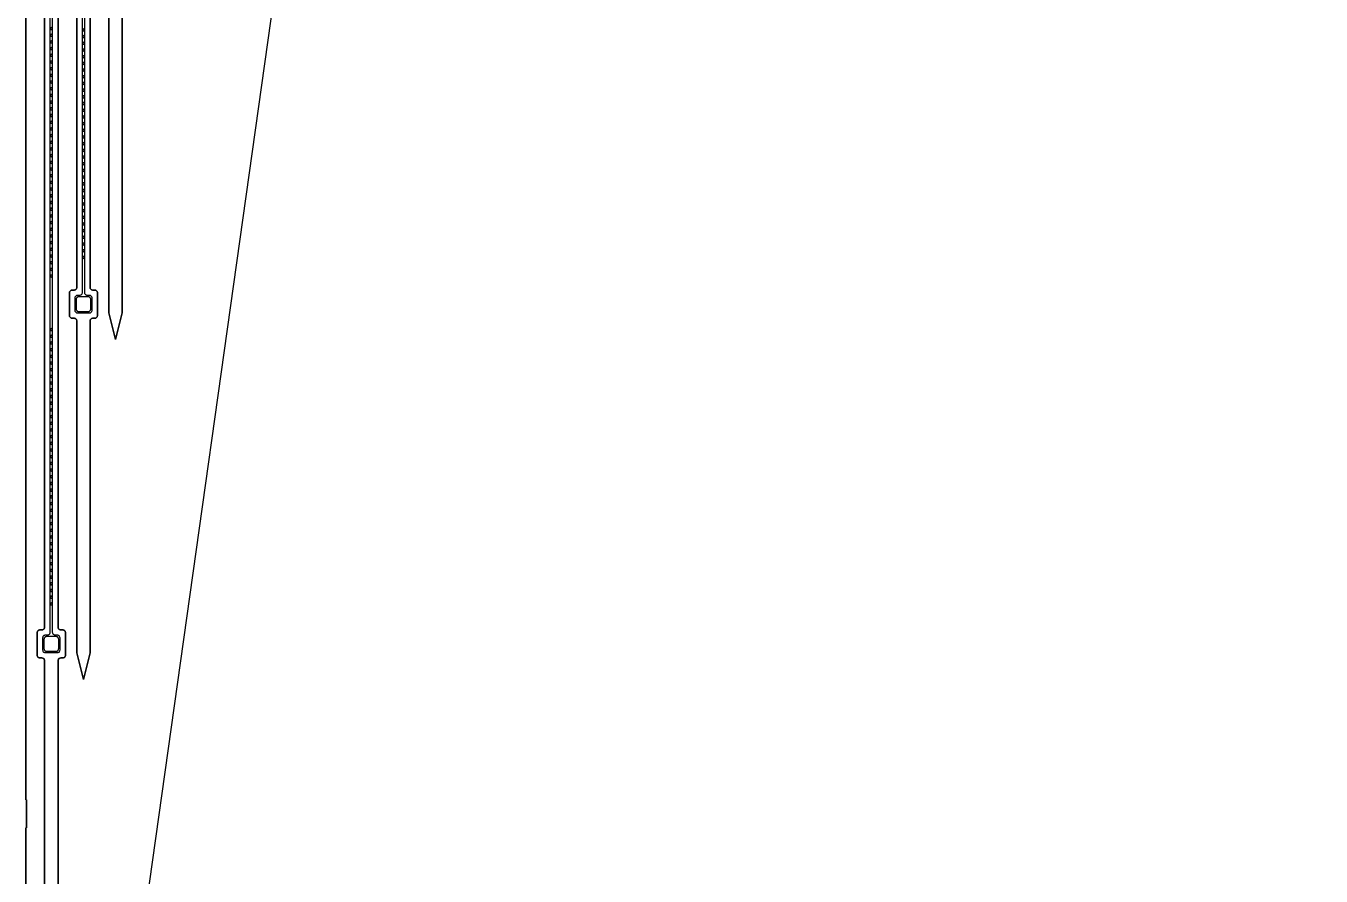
# Model space of a CAD drawing. Header units: metres. Extents: x -1550 to 1550, y -904 to 26100.
# Drawn here: x -2 to 966, y -174 to 462 of the extents above; entities that cross this region are included whole.
import ezdxf

# ---------------------------------------------------------------- set-up
doc = ezdxf.new("R2010")
doc.units = ezdxf.units.M
for name, color, linetype in [('Electrodes', 2, 'CONTINUOUS'), ('Metal', 4, 'CONTINUOUS'), ('pattern_ionp', 7, 'CONTINUOUS'), ('Polyimide', 3, 'CONTINUOUS'), ('Polyimide_Negative', 5, 'CONTINUOUS')]:
    doc.layers.add(name, color=color, linetype=linetype)

msp = doc.modelspace()

# ---------------------------------------------------------------- linework, layer by layer
at = {"layer": 'Electrodes'}
for points in [[(44.5, 248.47), (44.64, 248.47), (44.77, 248.49), (44.91, 248.51), (45.04, 248.54), (45.17, 248.58), (45.3, 248.63), (45.42, 248.69), (45.54, 248.76), (45.65, 248.83), (45.76, 248.92), (45.87, 249.01), (45.96, 249.1), (46.05, 249.21), (46.13, 249.31), (46.21, 249.43), (46.28, 249.55), (46.33, 249.67), (46.38, 249.8), (46.43, 249.93), (46.46, 250.06), (46.48, 250.2), (46.5, 250.33), (46.5, 250.47), (46.5, 257.47), (46.5, 257.6), (46.48, 257.74), (46.46, 257.88), (46.43, 258.01), (46.38, 258.14), (46.33, 258.27), (46.28, 258.39), (46.21, 258.51), (46.13, 258.62), (46.05, 258.73), (45.96, 258.83), (45.87, 258.93), (45.76, 259.02), (45.65, 259.1), (45.54, 259.18), (45.42, 259.24), (45.3, 259.3), (45.17, 259.35), (45.04, 259.39), (44.91, 259.43), (44.77, 259.45), (44.64, 259.46), (44.5, 259.47), (37.5, 259.47), (37.36, 259.46), (37.23, 259.45), (37.09, 259.43), (36.96, 259.39), (36.83, 259.35), (36.7, 259.3), (36.58, 259.24), (36.46, 259.18), (36.35, 259.1), (36.24, 259.02), (36.13, 258.93), (36.04, 258.83), (35.95, 258.73), (35.87, 258.62), (35.79, 258.51), (35.72, 258.39), (35.67, 258.27), (35.62, 258.14), (35.57, 258.01), (35.54, 257.88), (35.52, 257.74), (35.5, 257.6), (35.5, 257.47), (35.5, 250.47), (35.5, 250.33), (35.52, 250.2), (35.54, 250.06), (35.57, 249.93), (35.62, 249.8), (35.67, 249.67), (35.72, 249.55), (35.79, 249.43), (35.87, 249.31), (35.95, 249.21), (36.04, 249.1), (36.13, 249.01), (36.24, 248.92), (36.35, 248.83), (36.46, 248.76), (36.58, 248.69), (36.7, 248.63), (36.83, 248.58), (36.96, 248.54), (37.09, 248.51), (37.23, 248.49), (37.36, 248.47), (37.5, 248.47), (44.5, 248.47)], [(20.5, -5.5), (20.64, -5.5), (20.77, -5.48), (20.91, -5.46), (21.04, -5.43), (21.17, -5.38), (21.3, -5.33), (21.42, -5.28), (21.54, -5.21), (21.65, -5.13), (21.76, -5.05), (21.87, -4.96), (21.96, -4.87), (22.05, -4.76), (22.13, -4.65), (22.21, -4.54), (22.28, -4.42), (22.33, -4.3), (22.38, -4.17), (22.43, -4.04), (22.46, -3.91), (22.48, -3.77), (22.5, -3.64), (22.5, -3.5), (22.5, 3.5), (22.5, 3.64), (22.48, 3.77), (22.46, 3.91), (22.43, 4.04), (22.38, 4.17), (22.33, 4.3), (22.28, 4.42), (22.21, 4.54), (22.13, 4.65), (22.05, 4.76), (21.96, 4.87), (21.87, 4.96), (21.76, 5.05), (21.65, 5.13), (21.54, 5.21), (21.42, 5.28), (21.3, 5.33), (21.17, 5.38), (21.04, 5.43), (20.91, 5.46), (20.77, 5.48), (20.64, 5.5), (20.5, 5.5), (13.5, 5.5), (13.36, 5.5), (13.23, 5.48), (13.09, 5.46), (12.96, 5.43), (12.83, 5.38), (12.7, 5.33), (12.58, 5.28), (12.46, 5.21), (12.35, 5.13), (12.24, 5.05), (12.13, 4.96), (12.04, 4.87), (11.95, 4.76), (11.87, 4.65), (11.79, 4.54), (11.72, 4.42), (11.67, 4.3), (11.62, 4.17), (11.57, 4.04), (11.54, 3.91), (11.52, 3.77), (11.5, 3.64), (11.5, 3.5), (11.5, -3.5), (11.5, -3.64), (11.52, -3.77), (11.54, -3.91), (11.57, -4.04), (11.62, -4.17), (11.67, -4.3), (11.72, -4.42), (11.79, -4.54), (11.87, -4.65), (11.95, -4.76), (12.04, -4.87), (12.13, -4.96), (12.24, -5.05), (12.35, -5.13), (12.46, -5.21), (12.58, -5.28), (12.7, -5.33), (12.83, -5.38), (12.96, -5.43), (13.09, -5.46), (13.23, -5.48), (13.36, -5.5), (13.5, -5.5), (20.5, -5.5)]]:
    msp.add_lwpolyline(points, close=True, dxfattribs=at)
at = {"layer": 'Metal'}
for points in [[(16, 11993.5), (16, 8.5), (15.97, 8.15), (15.88, 7.82), (15.73, 7.5), (15.53, 7.21), (15.29, 6.97), (15, 6.77), (14.68, 6.62), (14.35, 6.53), (14, 6.5), (12.5, 6.5), (12.15, 6.47), (11.82, 6.38), (11.5, 6.23), (11.21, 6.03), (10.97, 5.79), (10.77, 5.5), (10.62, 5.18), (10.53, 4.85), (10.5, 4.5), (10.5, -4.5), (10.53, -4.85), (10.62, -5.18), (10.77, -5.5), (10.97, -5.79), (11.21, -6.03), (11.5, -6.23), (11.82, -6.38), (12.15, -6.47), (12.5, -6.5), (21.5, -6.5), (21.85, -6.47), (22.18, -6.38), (22.5, -6.23), (22.79, -6.03), (23.03, -5.79), (23.23, -5.5), (23.38, -5.18), (23.47, -4.85), (23.5, -4.5), (23.5, 4.5), (23.47, 4.85), (23.38, 5.18), (23.23, 5.5), (23.03, 5.79), (22.79, 6.03), (22.5, 6.23), (22.18, 6.38), (21.85, 6.47), (21.5, 6.5), (20, 6.5), (19.65, 6.53), (19.32, 6.62), (19, 6.77), (18.71, 6.97), (18.47, 7.21), (18.27, 7.5), (18.12, 7.82), (18.03, 8.15), (18, 8.5), (18, 11993.5)], [(40, 11993.5), (40, 262.47), (39.97, 262.12), (39.88, 261.78), (39.73, 261.47), (39.53, 261.18), (39.29, 260.94), (39, 260.74), (38.68, 260.59), (38.35, 260.5), (38, 260.47), (36.5, 260.47), (36.15, 260.44), (35.82, 260.35), (35.5, 260.2), (35.21, 260), (34.97, 259.75), (34.77, 259.47), (34.62, 259.15), (34.53, 258.82), (34.5, 258.47), (34.5, 249.47), (34.53, 249.12), (34.62, 248.78), (34.77, 248.47), (34.97, 248.18), (35.21, 247.94), (35.5, 247.74), (35.82, 247.59), (36.15, 247.5), (36.5, 247.47), (45.5, 247.47), (45.85, 247.5), (46.18, 247.59), (46.5, 247.74), (46.79, 247.94), (47.03, 248.18), (47.23, 248.47), (47.38, 248.78), (47.47, 249.12), (47.5, 249.47), (47.5, 258.47), (47.47, 258.82), (47.38, 259.15), (47.23, 259.47), (47.03, 259.75), (46.79, 260), (46.5, 260.2), (46.18, 260.35), (45.85, 260.44), (45.5, 260.47), (44, 260.47), (43.65, 260.5), (43.32, 260.59), (43, 260.74), (42.71, 260.94), (42.47, 261.18), (42.27, 261.47), (42.12, 261.78), (42.03, 262.12), (42, 262.47), (42, 11993.5)]]:
    msp.add_lwpolyline(points, dxfattribs=at)
at = {"layer": 'pattern_ionp'}
for points in [[(17.79, 459.94), (17.69, 460.32), (17.41, 460.59), (17.04, 460.69), (16.66, 460.59), (16.39, 460.32), (16.29, 459.94), (16.39, 459.57), (16.66, 459.29), (17.04, 459.19), (17.41, 459.29), (17.69, 459.57), (17.79, 459.94)], [(17.79, 454.94), (17.69, 455.32), (17.41, 455.59), (17.04, 455.69), (16.66, 455.59), (16.39, 455.32), (16.29, 454.94), (16.39, 454.57), (16.66, 454.29), (17.04, 454.19), (17.41, 454.29), (17.69, 454.57), (17.79, 454.94)], [(41.79, 458.91), (41.69, 459.29), (41.41, 459.56), (41.04, 459.66), (40.66, 459.56), (40.39, 459.29), (40.29, 458.91), (40.39, 458.54), (40.66, 458.26), (41.04, 458.16), (41.41, 458.26), (41.69, 458.54), (41.79, 458.91)], [(17.79, 449.94), (17.69, 450.32), (17.41, 450.59), (17.04, 450.69), (16.66, 450.59), (16.39, 450.32), (16.29, 449.94), (16.39, 449.57), (16.66, 449.29), (17.04, 449.19), (17.41, 449.29), (17.69, 449.57), (17.79, 449.94)], [(17.79, 444.94), (17.69, 445.32), (17.41, 445.59), (17.04, 445.69), (16.66, 445.59), (16.39, 445.32), (16.29, 444.94), (16.39, 444.57), (16.66, 444.29), (17.04, 444.19), (17.41, 444.29), (17.69, 444.57), (17.79, 444.94)], [(41.79, 453.91), (41.69, 454.29), (41.41, 454.56), (41.04, 454.66), (40.66, 454.56), (40.39, 454.29), (40.29, 453.91), (40.39, 453.54), (40.66, 453.26), (41.04, 453.16), (41.41, 453.26), (41.69, 453.54), (41.79, 453.91)], [(41.79, 448.91), (41.69, 449.29), (41.41, 449.56), (41.04, 449.66), (40.66, 449.56), (40.39, 449.29), (40.29, 448.91), (40.39, 448.54), (40.66, 448.26), (41.04, 448.16), (41.41, 448.26), (41.69, 448.54), (41.79, 448.91)], [(17.79, 439.94), (17.69, 440.32), (17.41, 440.59), (17.04, 440.69), (16.66, 440.59), (16.39, 440.32), (16.29, 439.94), (16.39, 439.57), (16.66, 439.29), (17.04, 439.19), (17.41, 439.29), (17.69, 439.57), (17.79, 439.94)], [(17.79, 434.94), (17.69, 435.32), (17.41, 435.59), (17.04, 435.69), (16.66, 435.59), (16.39, 435.32), (16.29, 434.94), (16.39, 434.57), (16.66, 434.29), (17.04, 434.19), (17.41, 434.29), (17.69, 434.57), (17.79, 434.94)], [(41.79, 443.91), (41.69, 444.29), (41.41, 444.56), (41.04, 444.66), (40.66, 444.56), (40.39, 444.29), (40.29, 443.91), (40.39, 443.54), (40.66, 443.26), (41.04, 443.16), (41.41, 443.26), (41.69, 443.54), (41.79, 443.91)], [(41.79, 438.91), (41.69, 439.29), (41.41, 439.56), (41.04, 439.66), (40.66, 439.56), (40.39, 439.29), (40.29, 438.91), (40.39, 438.54), (40.66, 438.26), (41.04, 438.16), (41.41, 438.26), (41.69, 438.54), (41.79, 438.91)], [(17.79, 429.94), (17.69, 430.32), (17.41, 430.59), (17.04, 430.69), (16.66, 430.59), (16.39, 430.32), (16.29, 429.94), (16.39, 429.57), (16.66, 429.29), (17.04, 429.19), (17.41, 429.29), (17.69, 429.57), (17.79, 429.94)], [(41.79, 433.91), (41.69, 434.29), (41.41, 434.56), (41.04, 434.66), (40.66, 434.56), (40.39, 434.29), (40.29, 433.91), (40.39, 433.54), (40.66, 433.26), (41.04, 433.16), (41.41, 433.26), (41.69, 433.54), (41.79, 433.91)], [(41.79, 428.91), (41.69, 429.29), (41.41, 429.56), (41.04, 429.66), (40.66, 429.56), (40.39, 429.29), (40.29, 428.91), (40.39, 428.54), (40.66, 428.26), (41.04, 428.16), (41.41, 428.26), (41.69, 428.54), (41.79, 428.91)], [(17.79, 424.94), (17.69, 425.32), (17.41, 425.59), (17.04, 425.69), (16.66, 425.59), (16.39, 425.32), (16.29, 424.94), (16.39, 424.57), (16.66, 424.29), (17.04, 424.19), (17.41, 424.29), (17.69, 424.57), (17.79, 424.94)], [(17.79, 419.94), (17.69, 420.32), (17.41, 420.59), (17.04, 420.69), (16.66, 420.59), (16.39, 420.32), (16.29, 419.94), (16.39, 419.57), (16.66, 419.29), (17.04, 419.19), (17.41, 419.29), (17.69, 419.57), (17.79, 419.94)], [(41.79, 423.91), (41.69, 424.29), (41.41, 424.56), (41.04, 424.66), (40.66, 424.56), (40.39, 424.29), (40.29, 423.91), (40.39, 423.54), (40.66, 423.26), (41.04, 423.16), (41.41, 423.26), (41.69, 423.54), (41.79, 423.91)], [(41.79, 418.91), (41.69, 419.29), (41.41, 419.56), (41.04, 419.66), (40.66, 419.56), (40.39, 419.29), (40.29, 418.91), (40.39, 418.54), (40.66, 418.26), (41.04, 418.16), (41.41, 418.26), (41.69, 418.54), (41.79, 418.91)], [(17.79, 414.94), (17.69, 415.32), (17.41, 415.59), (17.04, 415.69), (16.66, 415.59), (16.39, 415.32), (16.29, 414.94), (16.39, 414.57), (16.66, 414.29), (17.04, 414.19), (17.41, 414.29), (17.69, 414.57), (17.79, 414.94)], [(17.79, 409.94), (17.69, 410.32), (17.41, 410.59), (17.04, 410.69), (16.66, 410.59), (16.39, 410.32), (16.29, 409.94), (16.39, 409.57), (16.66, 409.29), (17.04, 409.19), (17.41, 409.29), (17.69, 409.57), (17.79, 409.94)], [(41.79, 413.91), (41.69, 414.29), (41.41, 414.56), (41.04, 414.66), (40.66, 414.56), (40.39, 414.29), (40.29, 413.91), (40.39, 413.54), (40.66, 413.26), (41.04, 413.16), (41.41, 413.26), (41.69, 413.54), (41.79, 413.91)], [(41.79, 408.91), (41.69, 409.29), (41.41, 409.56), (41.04, 409.66), (40.66, 409.56), (40.39, 409.29), (40.29, 408.91), (40.39, 408.54), (40.66, 408.26), (41.04, 408.16), (41.41, 408.26), (41.69, 408.54), (41.79, 408.91)], [(17.79, 404.94), (17.69, 405.32), (17.41, 405.59), (17.04, 405.69), (16.66, 405.59), (16.39, 405.32), (16.29, 404.94), (16.39, 404.57), (16.66, 404.29), (17.04, 404.19), (17.41, 404.29), (17.69, 404.57), (17.79, 404.94)], [(17.79, 399.94), (17.69, 400.32), (17.41, 400.59), (17.04, 400.69), (16.66, 400.59), (16.39, 400.32), (16.29, 399.94), (16.39, 399.57), (16.66, 399.29), (17.04, 399.19), (17.41, 399.29), (17.69, 399.57), (17.79, 399.94)], [(41.79, 403.91), (41.69, 404.29), (41.41, 404.56), (41.04, 404.66), (40.66, 404.56), (40.39, 404.29), (40.29, 403.91), (40.39, 403.54), (40.66, 403.26), (41.04, 403.16), (41.41, 403.26), (41.69, 403.54), (41.79, 403.91)], [(41.79, 398.91), (41.69, 399.29), (41.41, 399.56), (41.04, 399.66), (40.66, 399.56), (40.39, 399.29), (40.29, 398.91), (40.39, 398.54), (40.66, 398.26), (41.04, 398.16), (41.41, 398.26), (41.69, 398.54), (41.79, 398.91)], [(17.79, 394.94), (17.69, 395.32), (17.41, 395.59), (17.04, 395.69), (16.66, 395.59), (16.39, 395.32), (16.29, 394.94), (16.39, 394.57), (16.66, 394.29), (17.04, 394.19), (17.41, 394.29), (17.69, 394.57), (17.79, 394.94)], [(17.79, 389.94), (17.69, 390.32), (17.41, 390.59), (17.04, 390.69), (16.66, 390.59), (16.39, 390.32), (16.29, 389.94), (16.39, 389.57), (16.66, 389.29), (17.04, 389.19), (17.41, 389.29), (17.69, 389.57), (17.79, 389.94)], [(41.79, 393.91), (41.69, 394.29), (41.41, 394.56), (41.04, 394.66), (40.66, 394.56), (40.39, 394.29), (40.29, 393.91), (40.39, 393.54), (40.66, 393.26), (41.04, 393.16), (41.41, 393.26), (41.69, 393.54), (41.79, 393.91)], [(41.79, 388.91), (41.69, 389.29), (41.41, 389.56), (41.04, 389.66), (40.66, 389.56), (40.39, 389.29), (40.29, 388.91), (40.39, 388.54), (40.66, 388.26), (41.04, 388.16), (41.41, 388.26), (41.69, 388.54), (41.79, 388.91)], [(17.79, 384.94), (17.69, 385.32), (17.41, 385.59), (17.04, 385.69), (16.66, 385.59), (16.39, 385.32), (16.29, 384.94), (16.39, 384.57), (16.66, 384.29), (17.04, 384.19), (17.41, 384.29), (17.69, 384.57), (17.79, 384.94)], [(17.79, 379.94), (17.69, 380.32), (17.41, 380.59), (17.04, 380.69), (16.66, 380.59), (16.39, 380.32), (16.29, 379.94), (16.39, 379.57), (16.66, 379.29), (17.04, 379.19), (17.41, 379.29), (17.69, 379.57), (17.79, 379.94)], [(41.79, 383.91), (41.69, 384.29), (41.41, 384.56), (41.04, 384.66), (40.66, 384.56), (40.39, 384.29), (40.29, 383.91), (40.39, 383.54), (40.66, 383.26), (41.04, 383.16), (41.41, 383.26), (41.69, 383.54), (41.79, 383.91)], [(41.79, 378.91), (41.69, 379.29), (41.41, 379.56), (41.04, 379.66), (40.66, 379.56), (40.39, 379.29), (40.29, 378.91), (40.39, 378.54), (40.66, 378.26), (41.04, 378.16), (41.41, 378.26), (41.69, 378.54), (41.79, 378.91)], [(17.79, 374.94), (17.69, 375.32), (17.41, 375.59), (17.04, 375.69), (16.66, 375.59), (16.39, 375.32), (16.29, 374.94), (16.39, 374.57), (16.66, 374.29), (17.04, 374.19), (17.41, 374.29), (17.69, 374.57), (17.79, 374.94)], [(17.79, 369.94), (17.69, 370.32), (17.41, 370.59), (17.04, 370.69), (16.66, 370.59), (16.39, 370.32), (16.29, 369.94), (16.39, 369.57), (16.66, 369.29), (17.04, 369.19), (17.41, 369.29), (17.69, 369.57), (17.79, 369.94)], [(41.79, 373.91), (41.69, 374.29), (41.41, 374.56), (41.04, 374.66), (40.66, 374.56), (40.39, 374.29), (40.29, 373.91), (40.39, 373.54), (40.66, 373.26), (41.04, 373.16), (41.41, 373.26), (41.69, 373.54), (41.79, 373.91)], [(41.79, 368.91), (41.69, 369.29), (41.41, 369.56), (41.04, 369.66), (40.66, 369.56), (40.39, 369.29), (40.29, 368.91), (40.39, 368.54), (40.66, 368.26), (41.04, 368.16), (41.41, 368.26), (41.69, 368.54), (41.79, 368.91)], [(17.79, 364.94), (17.69, 365.32), (17.41, 365.59), (17.04, 365.69), (16.66, 365.59), (16.39, 365.32), (16.29, 364.94), (16.39, 364.57), (16.66, 364.29), (17.04, 364.19), (17.41, 364.29), (17.69, 364.57), (17.79, 364.94)], [(17.79, 359.94), (17.69, 360.32), (17.41, 360.59), (17.04, 360.69), (16.66, 360.59), (16.39, 360.32), (16.29, 359.94), (16.39, 359.57), (16.66, 359.29), (17.04, 359.19), (17.41, 359.29), (17.69, 359.57), (17.79, 359.94)], [(41.79, 363.91), (41.69, 364.29), (41.41, 364.56), (41.04, 364.66), (40.66, 364.56), (40.39, 364.29), (40.29, 363.91), (40.39, 363.54), (40.66, 363.26), (41.04, 363.16), (41.41, 363.26), (41.69, 363.54), (41.79, 363.91)], [(41.79, 358.91), (41.69, 359.29), (41.41, 359.56), (41.04, 359.66), (40.66, 359.56), (40.39, 359.29), (40.29, 358.91), (40.39, 358.54), (40.66, 358.26), (41.04, 358.16), (41.41, 358.26), (41.69, 358.54), (41.79, 358.91)], [(17.79, 354.94), (17.69, 355.32), (17.41, 355.59), (17.04, 355.69), (16.66, 355.59), (16.39, 355.32), (16.29, 354.94), (16.39, 354.57), (16.66, 354.29), (17.04, 354.19), (17.41, 354.29), (17.69, 354.57), (17.79, 354.94)], [(17.79, 349.94), (17.69, 350.32), (17.41, 350.59), (17.04, 350.69), (16.66, 350.59), (16.39, 350.32), (16.29, 349.94), (16.39, 349.57), (16.66, 349.29), (17.04, 349.19), (17.41, 349.29), (17.69, 349.57), (17.79, 349.94)], [(41.79, 353.91), (41.69, 354.29), (41.41, 354.56), (41.04, 354.66), (40.66, 354.56), (40.39, 354.29), (40.29, 353.91), (40.39, 353.54), (40.66, 353.26), (41.04, 353.16), (41.41, 353.26), (41.69, 353.54), (41.79, 353.91)], [(41.79, 348.91), (41.69, 349.29), (41.41, 349.56), (41.04, 349.66), (40.66, 349.56), (40.39, 349.29), (40.29, 348.91), (40.39, 348.54), (40.66, 348.26), (41.04, 348.16), (41.41, 348.26), (41.69, 348.54), (41.79, 348.91)], [(17.79, 344.94), (17.69, 345.32), (17.41, 345.59), (17.04, 345.69), (16.66, 345.59), (16.39, 345.32), (16.29, 344.94), (16.39, 344.57), (16.66, 344.29), (17.04, 344.19), (17.41, 344.29), (17.69, 344.57), (17.79, 344.94)], [(17.79, 339.94), (17.69, 340.32), (17.41, 340.59), (17.04, 340.69), (16.66, 340.59), (16.39, 340.32), (16.29, 339.94), (16.39, 339.57), (16.66, 339.29), (17.04, 339.19), (17.41, 339.29), (17.69, 339.57), (17.79, 339.94)], [(41.79, 343.91), (41.69, 344.29), (41.41, 344.56), (41.04, 344.66), (40.66, 344.56), (40.39, 344.29), (40.29, 343.91), (40.39, 343.54), (40.66, 343.26), (41.04, 343.16), (41.41, 343.26), (41.69, 343.54), (41.79, 343.91)], [(41.79, 338.91), (41.69, 339.29), (41.41, 339.56), (41.04, 339.66), (40.66, 339.56), (40.39, 339.29), (40.29, 338.91), (40.39, 338.54), (40.66, 338.26), (41.04, 338.16), (41.41, 338.26), (41.69, 338.54), (41.79, 338.91)], [(17.79, 334.94), (17.69, 335.32), (17.41, 335.59), (17.04, 335.69), (16.66, 335.59), (16.39, 335.32), (16.29, 334.94), (16.39, 334.57), (16.66, 334.29), (17.04, 334.19), (17.41, 334.29), (17.69, 334.57), (17.79, 334.94)], [(17.79, 329.94), (17.69, 330.32), (17.41, 330.59), (17.04, 330.69), (16.66, 330.59), (16.39, 330.32), (16.29, 329.94), (16.39, 329.57), (16.66, 329.29), (17.04, 329.19), (17.41, 329.29), (17.69, 329.57), (17.79, 329.94)], [(41.79, 333.91), (41.69, 334.29), (41.41, 334.56), (41.04, 334.66), (40.66, 334.56), (40.39, 334.29), (40.29, 333.91), (40.39, 333.54), (40.66, 333.26), (41.04, 333.16), (41.41, 333.26), (41.69, 333.54), (41.79, 333.91)], [(41.79, 328.91), (41.69, 329.29), (41.41, 329.56), (41.04, 329.66), (40.66, 329.56), (40.39, 329.29), (40.29, 328.91), (40.39, 328.54), (40.66, 328.26), (41.04, 328.16), (41.41, 328.26), (41.69, 328.54), (41.79, 328.91)], [(17.79, 324.94), (17.69, 325.32), (17.41, 325.59), (17.04, 325.69), (16.66, 325.59), (16.39, 325.32), (16.29, 324.94), (16.39, 324.57), (16.66, 324.29), (17.04, 324.19), (17.41, 324.29), (17.69, 324.57), (17.79, 324.94)], [(17.79, 319.94), (17.69, 320.32), (17.41, 320.59), (17.04, 320.69), (16.66, 320.59), (16.39, 320.32), (16.29, 319.94), (16.39, 319.57), (16.66, 319.29), (17.04, 319.19), (17.41, 319.29), (17.69, 319.57), (17.79, 319.94)], [(41.79, 323.91), (41.69, 324.29), (41.41, 324.56), (41.04, 324.66), (40.66, 324.56), (40.39, 324.29), (40.29, 323.91), (40.39, 323.54), (40.66, 323.26), (41.04, 323.16), (41.41, 323.26), (41.69, 323.54), (41.79, 323.91)], [(41.79, 318.91), (41.69, 319.29), (41.41, 319.56), (41.04, 319.66), (40.66, 319.56), (40.39, 319.29), (40.29, 318.91), (40.39, 318.54), (40.66, 318.26), (41.04, 318.16), (41.41, 318.26), (41.69, 318.54), (41.79, 318.91)], [(17.79, 314.94), (17.69, 315.32), (17.41, 315.59), (17.04, 315.69), (16.66, 315.59), (16.39, 315.32), (16.29, 314.94), (16.39, 314.57), (16.66, 314.29), (17.04, 314.19), (17.41, 314.29), (17.69, 314.57), (17.79, 314.94)], [(17.79, 309.94), (17.69, 310.32), (17.41, 310.59), (17.04, 310.69), (16.66, 310.59), (16.39, 310.32), (16.29, 309.94), (16.39, 309.57), (16.66, 309.29), (17.04, 309.19), (17.41, 309.29), (17.69, 309.57), (17.79, 309.94)], [(41.79, 313.91), (41.69, 314.29), (41.41, 314.56), (41.04, 314.66), (40.66, 314.56), (40.39, 314.29), (40.29, 313.91), (40.39, 313.54), (40.66, 313.26), (41.04, 313.16), (41.41, 313.26), (41.69, 313.54), (41.79, 313.91)], [(17.79, 304.94), (17.69, 305.32), (17.41, 305.59), (17.04, 305.69), (16.66, 305.59), (16.39, 305.32), (16.29, 304.94), (16.39, 304.57), (16.66, 304.29), (17.04, 304.19), (17.41, 304.29), (17.69, 304.57), (17.79, 304.94)], [(17.79, 299.94), (17.69, 300.32), (17.41, 300.59), (17.04, 300.69), (16.66, 300.59), (16.39, 300.32), (16.29, 299.94), (16.39, 299.57), (16.66, 299.29), (17.04, 299.19), (17.41, 299.29), (17.69, 299.57), (17.79, 299.94)], [(41.79, 308.91), (41.69, 309.29), (41.41, 309.56), (41.04, 309.66), (40.66, 309.56), (40.39, 309.29), (40.29, 308.91), (40.39, 308.54), (40.66, 308.26), (41.04, 308.16), (41.41, 308.26), (41.69, 308.54), (41.79, 308.91)], [(41.79, 303.91), (41.69, 304.29), (41.41, 304.56), (41.04, 304.66), (40.66, 304.56), (40.39, 304.29), (40.29, 303.91), (40.39, 303.54), (40.66, 303.26), (41.04, 303.16), (41.41, 303.26), (41.69, 303.54), (41.79, 303.91)], [(17.79, 294.94), (17.69, 295.32), (17.41, 295.59), (17.04, 295.69), (16.66, 295.59), (16.39, 295.32), (16.29, 294.94), (16.39, 294.57), (16.66, 294.29), (17.04, 294.19), (17.41, 294.29), (17.69, 294.57), (17.79, 294.94)], [(17.79, 289.94), (17.69, 290.32), (17.41, 290.59), (17.04, 290.69), (16.66, 290.59), (16.39, 290.32), (16.29, 289.94), (16.39, 289.57), (16.66, 289.29), (17.04, 289.19), (17.41, 289.29), (17.69, 289.57), (17.79, 289.94)], [(41.79, 298.91), (41.69, 299.29), (41.41, 299.56), (41.04, 299.66), (40.66, 299.56), (40.39, 299.29), (40.29, 298.91), (40.39, 298.54), (40.66, 298.26), (41.04, 298.16), (41.41, 298.26), (41.69, 298.54), (41.79, 298.91)], [(41.79, 293.91), (41.69, 294.29), (41.41, 294.56), (41.04, 294.66), (40.66, 294.56), (40.39, 294.29), (40.29, 293.91), (40.39, 293.54), (40.66, 293.26), (41.04, 293.16), (41.41, 293.26), (41.69, 293.54), (41.79, 293.91)], [(17.79, 284.94), (17.69, 285.32), (17.41, 285.59), (17.04, 285.69), (16.66, 285.59), (16.39, 285.32), (16.29, 284.94), (16.39, 284.57), (16.66, 284.29), (17.04, 284.19), (17.41, 284.29), (17.69, 284.57), (17.79, 284.94)], [(41.79, 288.91), (41.69, 289.29), (41.41, 289.56), (41.04, 289.66), (40.66, 289.56), (40.39, 289.29), (40.29, 288.91), (40.39, 288.54), (40.66, 288.26), (41.04, 288.16), (41.41, 288.26), (41.69, 288.54), (41.79, 288.91)], [(17.79, 279.94), (17.69, 280.32), (17.41, 280.59), (17.04, 280.69), (16.66, 280.59), (16.39, 280.32), (16.29, 279.94), (16.39, 279.57), (16.66, 279.29), (17.04, 279.19), (17.41, 279.29), (17.69, 279.57), (17.79, 279.94)], [(17.79, 274.94), (17.69, 275.32), (17.41, 275.59), (17.04, 275.69), (16.66, 275.59), (16.39, 275.32), (16.29, 274.94), (16.39, 274.57), (16.66, 274.29), (17.04, 274.19), (17.41, 274.29), (17.69, 274.57), (17.79, 274.94)], [(17.79, 234.94), (17.69, 235.32), (17.41, 235.59), (17.04, 235.69), (16.66, 235.59), (16.39, 235.32), (16.29, 234.94), (16.39, 234.57), (16.66, 234.29), (17.04, 234.19), (17.41, 234.29), (17.69, 234.57), (17.79, 234.94)], [(17.79, 229.94), (17.69, 230.32), (17.41, 230.59), (17.04, 230.69), (16.66, 230.59), (16.39, 230.32), (16.29, 229.94), (16.39, 229.57), (16.66, 229.29), (17.04, 229.19), (17.41, 229.29), (17.69, 229.57), (17.79, 229.94)], [(17.79, 224.94), (17.69, 225.32), (17.41, 225.59), (17.04, 225.69), (16.66, 225.59), (16.39, 225.32), (16.29, 224.94), (16.39, 224.57), (16.66, 224.29), (17.04, 224.19), (17.41, 224.29), (17.69, 224.57), (17.79, 224.94)], [(17.79, 219.94), (17.69, 220.32), (17.41, 220.59), (17.04, 220.69), (16.66, 220.59), (16.39, 220.32), (16.29, 219.94), (16.39, 219.57), (16.66, 219.29), (17.04, 219.19), (17.41, 219.29), (17.69, 219.57), (17.79, 219.94)], [(17.79, 214.94), (17.69, 215.32), (17.41, 215.59), (17.04, 215.69), (16.66, 215.59), (16.39, 215.32), (16.29, 214.94), (16.39, 214.57), (16.66, 214.29), (17.04, 214.19), (17.41, 214.29), (17.69, 214.57), (17.79, 214.94)], [(17.79, 209.94), (17.69, 210.32), (17.41, 210.59), (17.04, 210.69), (16.66, 210.59), (16.39, 210.32), (16.29, 209.94), (16.39, 209.57), (16.66, 209.29), (17.04, 209.19), (17.41, 209.29), (17.69, 209.57), (17.79, 209.94)], [(17.79, 204.94), (17.69, 205.32), (17.41, 205.59), (17.04, 205.69), (16.66, 205.59), (16.39, 205.32), (16.29, 204.94), (16.39, 204.57), (16.66, 204.29), (17.04, 204.19), (17.41, 204.29), (17.69, 204.57), (17.79, 204.94)], [(17.79, 199.94), (17.69, 200.32), (17.41, 200.59), (17.04, 200.69), (16.66, 200.59), (16.39, 200.32), (16.29, 199.94), (16.39, 199.57), (16.66, 199.29), (17.04, 199.19), (17.41, 199.29), (17.69, 199.57), (17.79, 199.94)], [(17.79, 194.94), (17.69, 195.32), (17.41, 195.59), (17.04, 195.69), (16.66, 195.59), (16.39, 195.32), (16.29, 194.94), (16.39, 194.57), (16.66, 194.29), (17.04, 194.19), (17.41, 194.29), (17.69, 194.57), (17.79, 194.94)], [(17.79, 189.94), (17.69, 190.32), (17.41, 190.59), (17.04, 190.69), (16.66, 190.59), (16.39, 190.32), (16.29, 189.94), (16.39, 189.57), (16.66, 189.29), (17.04, 189.19), (17.41, 189.29), (17.69, 189.57), (17.79, 189.94)], [(17.79, 184.94), (17.69, 185.32), (17.41, 185.59), (17.04, 185.69), (16.66, 185.59), (16.39, 185.32), (16.29, 184.94), (16.39, 184.57), (16.66, 184.29), (17.04, 184.19), (17.41, 184.29), (17.69, 184.57), (17.79, 184.94)], [(17.79, 179.94), (17.69, 180.32), (17.41, 180.59), (17.04, 180.69), (16.66, 180.59), (16.39, 180.32), (16.29, 179.94), (16.39, 179.57), (16.66, 179.29), (17.04, 179.19), (17.41, 179.29), (17.69, 179.57), (17.79, 179.94)], [(17.79, 174.94), (17.69, 175.32), (17.41, 175.59), (17.04, 175.69), (16.66, 175.59), (16.39, 175.32), (16.29, 174.94), (16.39, 174.57), (16.66, 174.29), (17.04, 174.19), (17.41, 174.29), (17.69, 174.57), (17.79, 174.94)], [(17.79, 169.94), (17.69, 170.32), (17.41, 170.59), (17.04, 170.69), (16.66, 170.59), (16.39, 170.32), (16.29, 169.94), (16.39, 169.57), (16.66, 169.29), (17.04, 169.19), (17.41, 169.29), (17.69, 169.57), (17.79, 169.94)], [(17.79, 164.94), (17.69, 165.32), (17.41, 165.59), (17.04, 165.69), (16.66, 165.59), (16.39, 165.32), (16.29, 164.94), (16.39, 164.57), (16.66, 164.29), (17.04, 164.19), (17.41, 164.29), (17.69, 164.57), (17.79, 164.94)], [(17.79, 159.94), (17.69, 160.32), (17.41, 160.59), (17.04, 160.69), (16.66, 160.59), (16.39, 160.32), (16.29, 159.94), (16.39, 159.57), (16.66, 159.29), (17.04, 159.19), (17.41, 159.29), (17.69, 159.57), (17.79, 159.94)], [(17.79, 154.94), (17.69, 155.32), (17.41, 155.59), (17.04, 155.69), (16.66, 155.59), (16.39, 155.32), (16.29, 154.94), (16.39, 154.57), (16.66, 154.29), (17.04, 154.19), (17.41, 154.29), (17.69, 154.57), (17.79, 154.94)], [(17.79, 149.94), (17.69, 150.32), (17.41, 150.59), (17.04, 150.69), (16.66, 150.59), (16.39, 150.32), (16.29, 149.94), (16.39, 149.57), (16.66, 149.29), (17.04, 149.19), (17.41, 149.29), (17.69, 149.57), (17.79, 149.94)], [(17.79, 144.94), (17.69, 145.32), (17.41, 145.59), (17.04, 145.69), (16.66, 145.59), (16.39, 145.32), (16.29, 144.94), (16.39, 144.57), (16.66, 144.29), (17.04, 144.19), (17.41, 144.29), (17.69, 144.57), (17.79, 144.94)], [(17.79, 139.94), (17.69, 140.32), (17.41, 140.59), (17.04, 140.69), (16.66, 140.59), (16.39, 140.32), (16.29, 139.94), (16.39, 139.57), (16.66, 139.29), (17.04, 139.19), (17.41, 139.29), (17.69, 139.57), (17.79, 139.94)], [(17.79, 134.94), (17.69, 135.32), (17.41, 135.59), (17.04, 135.69), (16.66, 135.59), (16.39, 135.32), (16.29, 134.94), (16.39, 134.57), (16.66, 134.29), (17.04, 134.19), (17.41, 134.29), (17.69, 134.57), (17.79, 134.94)], [(17.79, 129.94), (17.69, 130.32), (17.41, 130.59), (17.04, 130.69), (16.66, 130.59), (16.39, 130.32), (16.29, 129.94), (16.39, 129.57), (16.66, 129.29), (17.04, 129.19), (17.41, 129.29), (17.69, 129.57), (17.79, 129.94)], [(17.79, 124.94), (17.69, 125.32), (17.41, 125.59), (17.04, 125.69), (16.66, 125.59), (16.39, 125.32), (16.29, 124.94), (16.39, 124.57), (16.66, 124.29), (17.04, 124.19), (17.41, 124.29), (17.69, 124.57), (17.79, 124.94)], [(17.79, 119.94), (17.69, 120.32), (17.41, 120.59), (17.04, 120.69), (16.66, 120.59), (16.39, 120.32), (16.29, 119.94), (16.39, 119.57), (16.66, 119.29), (17.04, 119.19), (17.41, 119.29), (17.69, 119.57), (17.79, 119.94)], [(17.79, 114.94), (17.69, 115.32), (17.41, 115.59), (17.04, 115.69), (16.66, 115.59), (16.39, 115.32), (16.29, 114.94), (16.39, 114.57), (16.66, 114.29), (17.04, 114.19), (17.41, 114.29), (17.69, 114.57), (17.79, 114.94)], [(17.79, 109.94), (17.69, 110.32), (17.41, 110.59), (17.04, 110.69), (16.66, 110.59), (16.39, 110.32), (16.29, 109.94), (16.39, 109.57), (16.66, 109.29), (17.04, 109.19), (17.41, 109.29), (17.69, 109.57), (17.79, 109.94)], [(17.79, 104.94), (17.69, 105.32), (17.41, 105.59), (17.04, 105.69), (16.66, 105.59), (16.39, 105.32), (16.29, 104.94), (16.39, 104.57), (16.66, 104.29), (17.04, 104.19), (17.41, 104.29), (17.69, 104.57), (17.79, 104.94)], [(17.79, 99.94), (17.69, 100.32), (17.41, 100.59), (17.04, 100.69), (16.66, 100.59), (16.39, 100.32), (16.29, 99.94), (16.39, 99.57), (16.66, 99.29), (17.04, 99.19), (17.41, 99.29), (17.69, 99.57), (17.79, 99.94)], [(17.79, 94.94), (17.69, 95.32), (17.41, 95.59), (17.04, 95.69), (16.66, 95.59), (16.39, 95.32), (16.29, 94.94), (16.39, 94.57), (16.66, 94.29), (17.04, 94.19), (17.41, 94.29), (17.69, 94.57), (17.79, 94.94)], [(17.79, 89.94), (17.69, 90.32), (17.41, 90.59), (17.04, 90.69), (16.66, 90.59), (16.39, 90.32), (16.29, 89.94), (16.39, 89.57), (16.66, 89.29), (17.04, 89.19), (17.41, 89.29), (17.69, 89.57), (17.79, 89.94)], [(17.79, 84.94), (17.69, 85.32), (17.41, 85.59), (17.04, 85.69), (16.66, 85.59), (16.39, 85.32), (16.29, 84.94), (16.39, 84.57), (16.66, 84.29), (17.04, 84.19), (17.41, 84.29), (17.69, 84.57), (17.79, 84.94)], [(17.79, 79.94), (17.69, 80.32), (17.41, 80.59), (17.04, 80.69), (16.66, 80.59), (16.39, 80.32), (16.29, 79.94), (16.39, 79.57), (16.66, 79.29), (17.04, 79.19), (17.41, 79.29), (17.69, 79.57), (17.79, 79.94)], [(17.79, 74.94), (17.69, 75.32), (17.41, 75.59), (17.04, 75.69), (16.66, 75.59), (16.39, 75.32), (16.29, 74.94), (16.39, 74.57), (16.66, 74.29), (17.04, 74.19), (17.41, 74.29), (17.69, 74.57), (17.79, 74.94)], [(17.79, 69.94), (17.69, 70.32), (17.41, 70.59), (17.04, 70.69), (16.66, 70.59), (16.39, 70.32), (16.29, 69.94), (16.39, 69.57), (16.66, 69.29), (17.04, 69.19), (17.41, 69.29), (17.69, 69.57), (17.79, 69.94)], [(17.79, 64.94), (17.69, 65.32), (17.41, 65.59), (17.04, 65.69), (16.66, 65.59), (16.39, 65.32), (16.29, 64.94), (16.39, 64.57), (16.66, 64.29), (17.04, 64.19), (17.41, 64.29), (17.69, 64.57), (17.79, 64.94)], [(17.79, 59.94), (17.69, 60.32), (17.41, 60.59), (17.04, 60.69), (16.66, 60.59), (16.39, 60.32), (16.29, 59.94), (16.39, 59.57), (16.66, 59.29), (17.04, 59.19), (17.41, 59.29), (17.69, 59.57), (17.79, 59.94)], [(17.79, 54.94), (17.69, 55.32), (17.41, 55.59), (17.04, 55.69), (16.66, 55.59), (16.39, 55.32), (16.29, 54.94), (16.39, 54.57), (16.66, 54.29), (17.04, 54.19), (17.41, 54.29), (17.69, 54.57), (17.79, 54.94)], [(17.79, 49.94), (17.69, 50.32), (17.41, 50.59), (17.04, 50.69), (16.66, 50.59), (16.39, 50.32), (16.29, 49.94), (16.39, 49.57), (16.66, 49.29), (17.04, 49.19), (17.41, 49.29), (17.69, 49.57), (17.79, 49.94)], [(17.79, 44.94), (17.69, 45.32), (17.41, 45.59), (17.04, 45.69), (16.66, 45.59), (16.39, 45.32), (16.29, 44.94), (16.39, 44.57), (16.66, 44.29), (17.04, 44.19), (17.41, 44.29), (17.69, 44.57), (17.79, 44.94)], [(17.79, 39.94), (17.69, 40.32), (17.41, 40.59), (17.04, 40.69), (16.66, 40.59), (16.39, 40.32), (16.29, 39.94), (16.39, 39.57), (16.66, 39.29), (17.04, 39.19), (17.41, 39.29), (17.69, 39.57), (17.79, 39.94)], [(17.79, 34.94), (17.69, 35.32), (17.41, 35.59), (17.04, 35.69), (16.66, 35.59), (16.39, 35.32), (16.29, 34.94), (16.39, 34.57), (16.66, 34.29), (17.04, 34.19), (17.41, 34.29), (17.69, 34.57), (17.79, 34.94)], [(17.79, 29.94), (17.69, 30.32), (17.41, 30.59), (17.04, 30.69), (16.66, 30.59), (16.39, 30.32), (16.29, 29.94), (16.39, 29.57), (16.66, 29.29), (17.04, 29.19), (17.41, 29.29), (17.69, 29.57), (17.79, 29.94)]]:
    msp.add_lwpolyline(points, close=True, dxfattribs=at)
at = {"layer": 'Polyimide'}
for points in [[(-2, 11978.5), (-2, -116.48), (-1.5, -116.48), (-1.5, -137.48), (-2, -137.48), (-2, -387.48)], [(12, -260.5), (12, -12.5), (11.97, -12.15), (11.88, -11.82), (11.73, -11.5), (11.53, -11.21), (11.29, -10.97), (11, -10.77), (10.68, -10.62), (10.35, -10.53), (10, -10.5), (8.5, -10.5), (8.15, -10.47), (7.82, -10.38), (7.5, -10.23), (7.21, -10.03), (6.97, -9.79), (6.77, -9.5), (6.62, -9.18), (6.53, -8.85), (6.5, -8.5), (6.5, 8.5), (6.53, 8.85), (6.62, 9.18), (6.77, 9.5), (6.97, 9.79), (7.21, 10.03), (7.5, 10.23), (7.82, 10.38), (8.15, 10.47), (8.5, 10.5), (10, 10.5), (10.35, 10.53), (10.68, 10.62), (11, 10.77), (11.29, 10.97), (11.53, 11.21), (11.73, 11.5), (11.88, 11.82), (11.97, 12.15), (12, 12.5), (12, 11978.5)], [(22, 11978.5), (22, 12.5), (22.03, 12.15), (22.12, 11.82), (22.27, 11.5), (22.47, 11.21), (22.71, 10.97), (23, 10.77), (23.32, 10.62), (23.65, 10.53), (24, 10.5), (25.5, 10.5), (25.85, 10.47), (26.18, 10.38), (26.5, 10.23), (26.79, 10.03), (27.03, 9.79), (27.23, 9.5), (27.38, 9.18), (27.47, 8.85), (27.5, 8.5), (27.5, -8.5), (27.47, -8.85), (27.38, -9.18), (27.23, -9.5), (27.03, -9.79), (26.79, -10.03), (26.5, -10.23), (26.18, -10.38), (25.85, -10.47), (25.5, -10.5), (24, -10.5), (23.65, -10.53), (23.32, -10.62), (23, -10.77), (22.71, -10.97), (22.47, -11.21), (22.27, -11.5), (22.12, -11.82), (22.03, -12.15), (22, -12.5), (22, -260.5)], [(46, 11978.5), (46, 266.47), (46.03, 266.12), (46.12, 265.78), (46.27, 265.47), (46.47, 265.18), (46.71, 264.94), (47, 264.74), (47.32, 264.59), (47.65, 264.5), (48, 264.47), (49.5, 264.47), (49.85, 264.44), (50.18, 264.35), (50.5, 264.2), (50.79, 264), (51.03, 263.75), (51.23, 263.47), (51.38, 263.15), (51.47, 262.82), (51.5, 262.47), (51.5, 245.47), (51.47, 245.12), (51.38, 244.78), (51.23, 244.47), (51.03, 244.18), (50.79, 243.94), (50.5, 243.74), (50.18, 243.59), (49.85, 243.5), (49.5, 243.47), (48, 243.47), (47.65, 243.44), (47.32, 243.35), (47, 243.2), (46.71, 243), (46.47, 242.75), (46.27, 242.47), (46.12, 242.15), (46.03, 241.82), (46, 241.47), (46, -6.53), (41, -26.53), (36, -6.53), (36, 241.47), (35.97, 241.82), (35.88, 242.15), (35.73, 242.47), (35.53, 242.75), (35.29, 243), (35, 243.2), (34.68, 243.35), (34.35, 243.44), (34, 243.47), (32.5, 243.47), (32.15, 243.5), (31.82, 243.59), (31.5, 243.74), (31.21, 243.94), (30.97, 244.18), (30.77, 244.47), (30.62, 244.78), (30.53, 245.12), (30.5, 245.47), (30.5, 262.47), (30.53, 262.82), (30.62, 263.15), (30.77, 263.47), (30.97, 263.75), (31.21, 264), (31.5, 264.2), (31.82, 264.35), (32.15, 264.44), (32.5, 264.47), (34, 264.47), (34.35, 264.5), (34.68, 264.59), (35, 264.74), (35.29, 264.94), (35.53, 265.18), (35.73, 265.47), (35.88, 265.78), (35.97, 266.12), (36, 266.47), (36, 11978.5)], [(70, 495.44), (70, 247.44), (65, 227.44), (60, 247.44), (60, 495.44)]]:
    msp.add_lwpolyline(points, dxfattribs=at)
at = {"layer": 'Polyimide_Negative'}
for points in [[(966, 6040.77), (24.81, -642.62), (14.5, -665.19), (14.5, -654.04), (14.39, -651.11), (13.18, -647.49), (11.33, -643.61), (3.23, -640.89), (0.99, -638.43), (-0.69, -635.25), (-2, -628.09), (-2, -587.48), (-2, -387.48), (-2, -137.48), (-1.5, -137.48), (-1.5, -116.48), (-2, -116.48), (-2, 11978.5)], [(12, 11978.5), (12, 12.5), (11.97, 12.15), (11.88, 11.82), (11.73, 11.5), (11.53, 11.21), (11.29, 10.97), (11, 10.77), (10.68, 10.62), (10.35, 10.53), (10, 10.5), (8.5, 10.5), (8.15, 10.47), (7.82, 10.38), (7.5, 10.23), (7.21, 10.03), (6.97, 9.79), (6.77, 9.5), (6.62, 9.18), (6.53, 8.85), (6.5, 8.5), (6.5, -8.5), (6.53, -8.85), (6.62, -9.18), (6.77, -9.5), (6.97, -9.79), (7.21, -10.03), (7.5, -10.23), (7.82, -10.38), (8.15, -10.47), (8.5, -10.5), (10, -10.5), (10.35, -10.53), (10.68, -10.62), (11, -10.77), (11.29, -10.97), (11.53, -11.21), (11.73, -11.5), (11.88, -11.82), (11.97, -12.15), (12, -12.5), (12, -260.5)], [(22, -260.5), (22, -12.5), (22.03, -12.15), (22.12, -11.82), (22.27, -11.5), (22.47, -11.21), (22.71, -10.97), (23, -10.77), (23.32, -10.62), (23.65, -10.53), (24, -10.5), (25.5, -10.5), (25.85, -10.47), (26.18, -10.38), (26.5, -10.23), (26.79, -10.03), (27.03, -9.79), (27.23, -9.5), (27.38, -9.18), (27.47, -8.85), (27.5, -8.5), (27.5, 8.5), (27.47, 8.85), (27.38, 9.18), (27.23, 9.5), (27.03, 9.79), (26.79, 10.03), (26.5, 10.23), (26.18, 10.38), (25.85, 10.47), (25.5, 10.5), (24, 10.5), (23.65, 10.53), (23.32, 10.62), (23, 10.77), (22.71, 10.97), (22.47, 11.21), (22.27, 11.5), (22.12, 11.82), (22.03, 12.15), (22, 12.5), (22, 11978.5)], [(36, 11978.5), (36, 266.47), (35.97, 266.12), (35.88, 265.78), (35.73, 265.47), (35.53, 265.18), (35.29, 264.94), (35, 264.74), (34.68, 264.59), (34.35, 264.5), (34, 264.47), (32.5, 264.47), (32.15, 264.44), (31.82, 264.35), (31.5, 264.2), (31.21, 264), (30.97, 263.75), (30.77, 263.47), (30.62, 263.15), (30.53, 262.82), (30.5, 262.47), (30.5, 245.47), (30.53, 245.12), (30.62, 244.78), (30.77, 244.47), (30.97, 244.18), (31.21, 243.94), (31.5, 243.74), (31.82, 243.59), (32.15, 243.5), (32.5, 243.47), (34, 243.47), (34.35, 243.44), (34.68, 243.35), (35, 243.2), (35.29, 243), (35.53, 242.75), (35.73, 242.47), (35.88, 242.15), (35.97, 241.82), (36, 241.47), (36, -6.53), (41, -26.53), (46, -6.53), (46, 241.47), (46.03, 241.82), (46.12, 242.15), (46.27, 242.47), (46.47, 242.75), (46.71, 243), (47, 243.2), (47.32, 243.35), (47.65, 243.44), (48, 243.47), (49.5, 243.47), (49.85, 243.5), (50.18, 243.59), (50.5, 243.74), (50.79, 243.94), (51.03, 244.18), (51.23, 244.47), (51.38, 244.78), (51.47, 245.12), (51.5, 245.47), (51.5, 262.47), (51.47, 262.82), (51.38, 263.15), (51.23, 263.47), (51.03, 263.75), (50.79, 264), (50.5, 264.2), (50.18, 264.35), (49.85, 264.44), (49.5, 264.47), (48, 264.47), (47.65, 264.5), (47.32, 264.59), (47, 264.74), (46.71, 264.94), (46.47, 265.18), (46.27, 265.47), (46.12, 265.78), (46.03, 266.12), (46, 266.47), (46, 11978.5)], [(60, 495.44), (60, 247.44), (65, 227.44), (70, 247.44), (70, 495.44)]]:
    msp.add_lwpolyline(points, dxfattribs=at)

doc.saveas('drawing.dxf')
